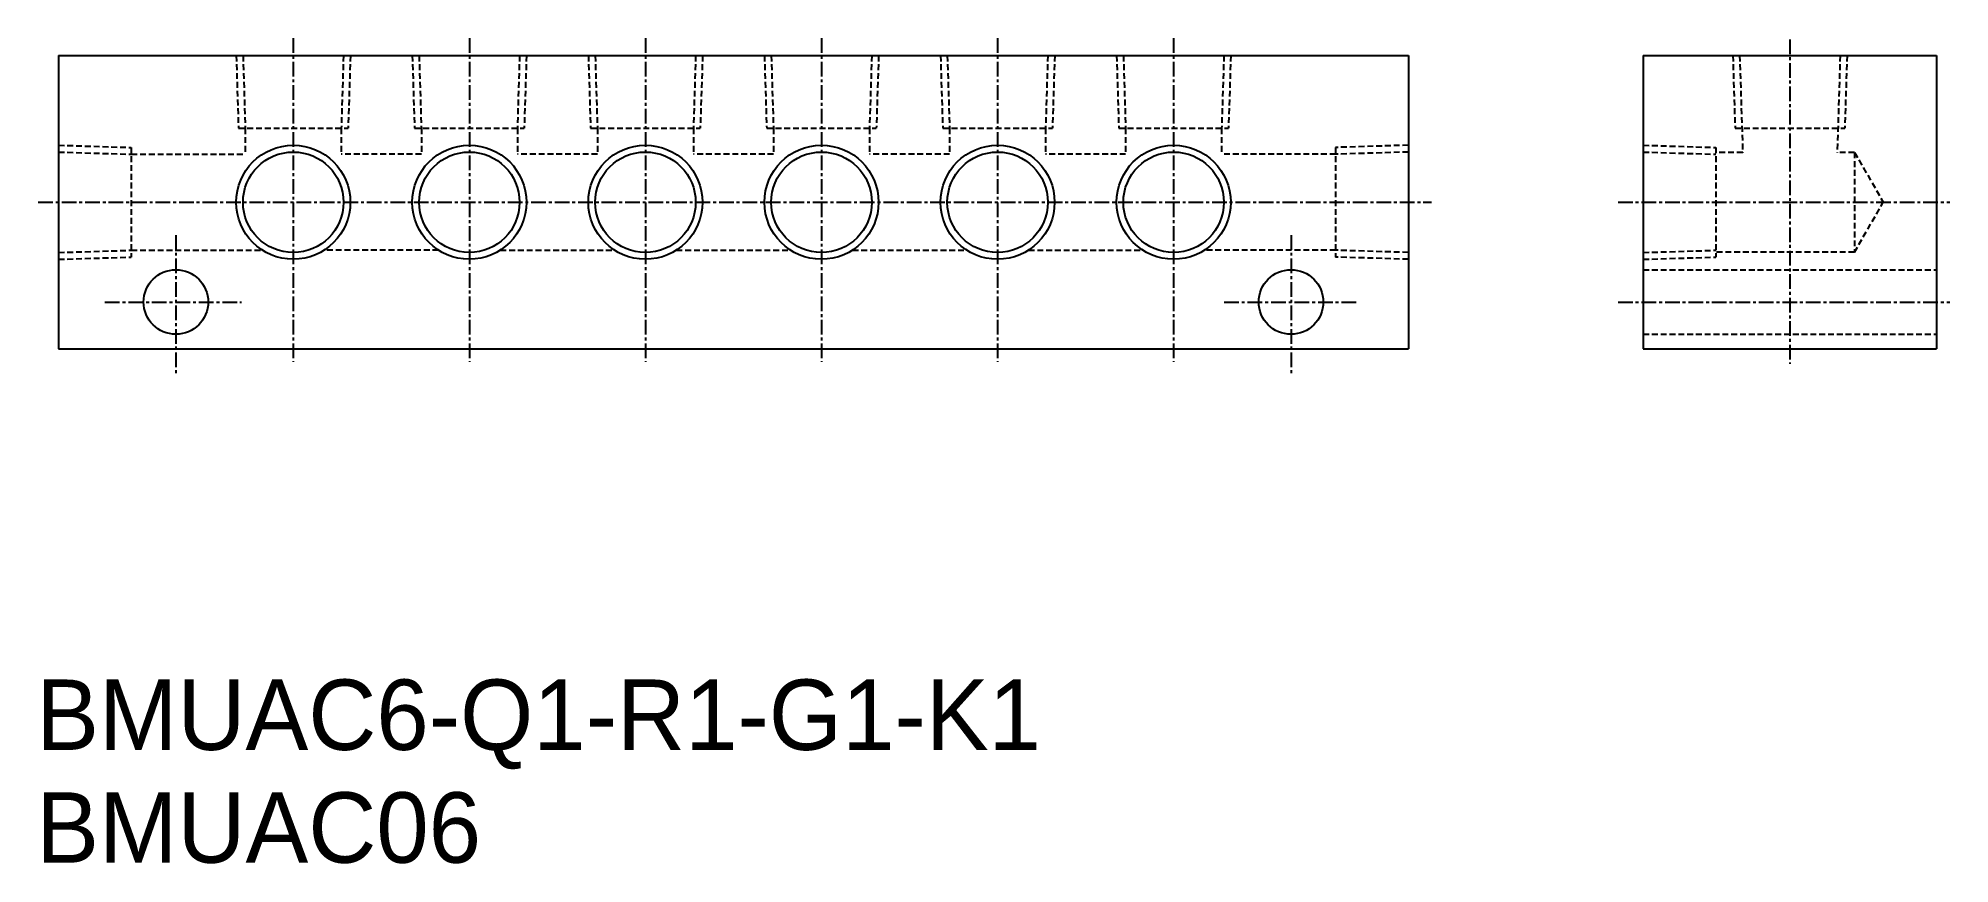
# Model space of a CAD drawing. Extents: x 561 to 724, y 337 to 408.
import ezdxf

# ---------------------------------------------------------------- set-up
doc = ezdxf.new("R2010")
doc.units = 0
doc.linetypes.add('CENTER', pattern=[2, 1.25, -0.25, 0.25, -0.25])
doc.linetypes.add('DASHED', pattern=[0.75, 0.5, -0.25])
doc.layers.get('0').update_dxf_attribs({"linetype": 'CONTINUOUS'})
doc.layers.add('CENTER', color=1, linetype='CENTER')

msp = doc.modelspace()

# ---------------------------------------------------------------- linework, layer by layer
at = {"color": 7, "linetype": 'CONTINUOUS'}
for p, q in [((562.83, 406.19), (677.83, 406.19)), ((562.83, 406.19), (562.83, 381.19)), ((677.83, 406.19), (677.83, 381.19)), ((562.83, 381.19), (677.83, 381.19))]:
    msp.add_line(p, q, dxfattribs=at)
at = {"color": 3, "linetype": 'DASHED'}
for p, q in [((577.97, 406.19), (578.16, 399.99)), ((578.55, 406.19), (578.74, 399.99)), ((587.11, 406.19), (586.92, 399.99)), ((587.7, 406.19), (587.5, 399.99)), ((592.97, 406.19), (593.16, 399.99)), ((593.55, 406.19), (593.74, 399.99)), ((602.11, 406.19), (601.92, 399.99)), ((602.7, 406.19), (602.5, 399.99)), ((607.97, 406.19), (608.16, 399.99)), ((608.55, 406.19), (608.74, 399.99)), ((617.11, 406.19), (616.92, 399.99)), ((617.7, 406.19), (617.5, 399.99)), ((622.97, 406.19), (623.16, 399.99)), ((623.55, 406.19), (623.74, 399.99)), ((632.11, 406.19), (631.92, 399.99)), ((632.7, 406.19), (632.5, 399.99)), ((637.97, 406.19), (638.16, 399.99)), ((638.55, 406.19), (638.74, 399.99)), ((647.11, 406.19), (646.92, 399.99)), ((647.7, 406.19), (647.5, 399.99)), ((652.97, 406.19), (653.16, 399.99)), ((653.55, 406.19), (653.74, 399.99)), ((662.11, 406.19), (661.92, 399.99)), ((662.7, 406.19), (662.5, 399.99)), ((705.47, 406.19), (705.66, 399.99)), ((706.05, 406.19), (706.31, 397.94)), ((714.61, 406.19), (714.36, 397.94)), ((715.2, 406.19), (715, 399.99)), ((578.16, 399.99), (587.5, 399.99)), ((578.74, 399.99), (578.74, 397.78)), ((586.92, 399.99), (586.92, 397.78)), ((593.16, 399.99), (602.5, 399.99)), ((593.74, 399.99), (593.74, 397.78)), ((601.92, 399.99), (601.92, 397.78)), ((608.16, 399.99), (617.5, 399.99)), ((608.74, 399.99), (608.74, 397.78)), ((616.92, 399.99), (616.92, 397.78)), ((623.16, 399.99), (632.5, 399.99)), ((623.74, 399.99), (623.74, 397.78)), ((631.92, 399.99), (631.92, 397.78)), ((638.16, 399.99), (647.5, 399.99)), ((638.74, 399.99), (638.74, 397.78)), ((646.92, 399.99), (646.92, 397.78)), ((653.16, 399.99), (662.5, 399.99)), ((653.74, 399.99), (653.74, 397.78)), ((661.92, 399.99), (661.92, 397.78)), ((705.66, 399.99), (715, 399.99)), ((562.83, 398.55), (569.03, 398.36)), ((562.83, 397.97), (569.03, 397.78)), ((569.03, 398.36), (569.03, 389.02)), ((569.03, 397.78), (578.74, 397.78)), ((593.74, 397.78), (586.92, 397.78)), ((608.74, 397.78), (601.92, 397.78)), ((623.74, 397.78), (616.92, 397.78)), ((638.74, 397.78), (631.92, 397.78)), ((653.74, 397.78), (646.92, 397.78)), ((671.63, 397.78), (661.92, 397.78)), ((677.83, 398.55), (671.63, 398.36)), ((671.63, 398.36), (671.63, 389.02)), ((677.83, 397.97), (671.63, 397.78)), ((697.83, 398.55), (704.03, 398.36)), ((697.83, 397.97), (704.03, 397.78)), ((704.03, 398.36), (704.03, 389.02)), ((706.31, 397.94), (704.03, 397.94)), ((715.83, 397.94), (714.36, 397.94)), ((715.83, 397.94), (715.83, 389.44)), ((715.83, 397.94), (718.29, 393.69)), ((715.83, 389.44), (718.29, 393.69)), ((562.83, 389.41), (569.03, 389.6)), ((569.03, 389.6), (580.2, 389.6)), ((595.2, 389.6), (585.47, 389.6)), ((600.47, 389.6), (610.2, 389.6)), ((615.47, 389.6), (625.2, 389.6)), ((630.47, 389.6), (640.2, 389.6)), ((645.47, 389.6), (655.2, 389.6)), ((671.63, 389.6), (660.47, 389.6)), ((677.83, 389.41), (671.63, 389.6)), ((697.83, 389.41), (704.03, 389.6)), ((715.83, 389.44), (704.03, 389.44)), ((562.83, 388.83), (569.03, 389.02)), ((677.83, 388.83), (671.63, 389.02)), ((697.83, 388.83), (704.03, 389.02)), ((697.83, 387.94), (722.83, 387.94)), ((697.83, 382.44), (722.83, 382.44))]:
    msp.add_line(p, q, dxfattribs=at)
for p, q in [((697.83, 406.19), (722.83, 406.19)), ((697.83, 406.19), (697.83, 381.19)), ((722.83, 406.19), (722.83, 381.19)), ((697.83, 399.94), (697.83, 399.94)), ((697.83, 393.69), (697.83, 393.69)), ((697.83, 381.19), (722.83, 381.19))]:
    msp.add_line(p, q)
at = {"color": 3, "linetype": 'CONTINUOUS'}
for centre in [(582.83, 393.69), (597.83, 393.69), (612.83, 393.69), (627.83, 393.69), (642.83, 393.69), (657.83, 393.69)]:
    msp.add_circle(centre, 4.86, dxfattribs=at)
at = {"color": 7, "linetype": 'CONTINUOUS'}
for centre, radius in [((582.83, 393.69), 4.28), ((597.83, 393.69), 4.28), ((612.83, 393.69), 4.28), ((627.83, 393.69), 4.28), ((642.83, 393.69), 4.28), ((657.83, 393.69), 4.28), ((572.83, 385.19), 2.75), ((667.83, 385.19), 2.75)]:
    msp.add_circle(centre, radius, dxfattribs=at)
at = {"layer": 'CENTER', "color": 1, "linetype": 'CENTER'}
for p, q in [((582.83, 407.66), (582.83, 380.09)), ((597.83, 407.66), (597.83, 380.09)), ((612.83, 407.66), (612.83, 380.09)), ((627.83, 407.66), (627.83, 380.09)), ((642.83, 407.66), (642.83, 380.09)), ((657.83, 407.66), (657.83, 380.09)), ((657.83, 407.66), (657.83, 380.09)), ((710.33, 407.55), (710.33, 379.92)), ((561.1, 393.69), (679.81, 393.69)), ((695.69, 393.69), (723.95, 393.69)), ((572.83, 390.89), (572.83, 378.96)), ((667.83, 390.89), (667.83, 378.96)), ((566.79, 385.19), (578.41, 385.19)), ((662.13, 385.19), (673.41, 385.19)), ((695.69, 385.19), (723.95, 385.19))]:
    msp.add_line(p, q, dxfattribs=at)

# ---------------------------------------------------------------- texts
at = {"color": 7, "linetype": 'CONTINUOUS'}
for s, p in [('BMUAC6-Q1-R1-G1-K1', (560.93, 347.03)), ('BMUAC06', (560.93, 337.42))]:
    msp.add_text(s, height=6, dxfattribs=at).set_placement(p)

doc.saveas('drawing.dxf')
